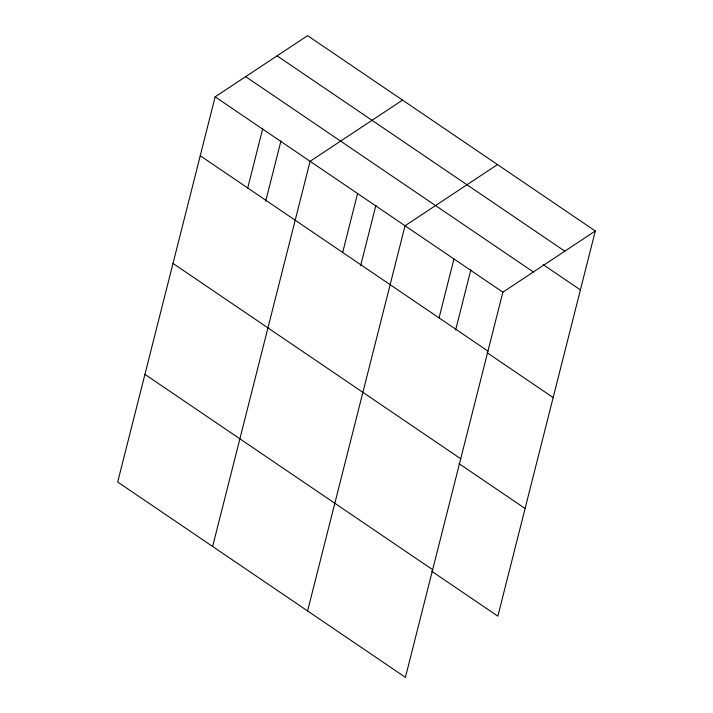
<?xml version="1.0" encoding="UTF-8"?>
<svg xmlns="http://www.w3.org/2000/svg" width="713" height="713" viewBox="0 0 713 713"><rect width="100%" height="100%" fill="white"/><g stroke="black" fill="none" stroke-linecap="round" stroke-linejoin="round"><path stroke-width="1.07" d="M215.148 96.843L117.69 482.015L405.412 677.35L502.87 292.178L595.31 230.985L307.588 35.65L215.148 96.843L502.87 292.178M247.714 187.991L262.625 129.071M265.708 201.155L280.967 140.862M212.634 546.47L310.102 161.307L402.542 100.114M342.668 252.447L357.57 193.535M360.662 265.61L375.911 205.317M307.588 610.934L405.046 225.763L497.487 164.569M439.056 317.891L453.958 258.971M455.607 330.074L470.865 269.781M595.31 230.985L497.852 616.157L431.73 571.265M277.081 55.846L564.812 251.181M543.27 264.692L580.409 289.906M245.655 76.647L533.377 271.983M200.246 155.755L487.968 351.09M487.041 352.677L553.163 397.569M173.001 263.418L460.723 458.762M458.967 463.602L525.089 508.494M144.926 374.352L432.657 569.687"/></g></svg>
